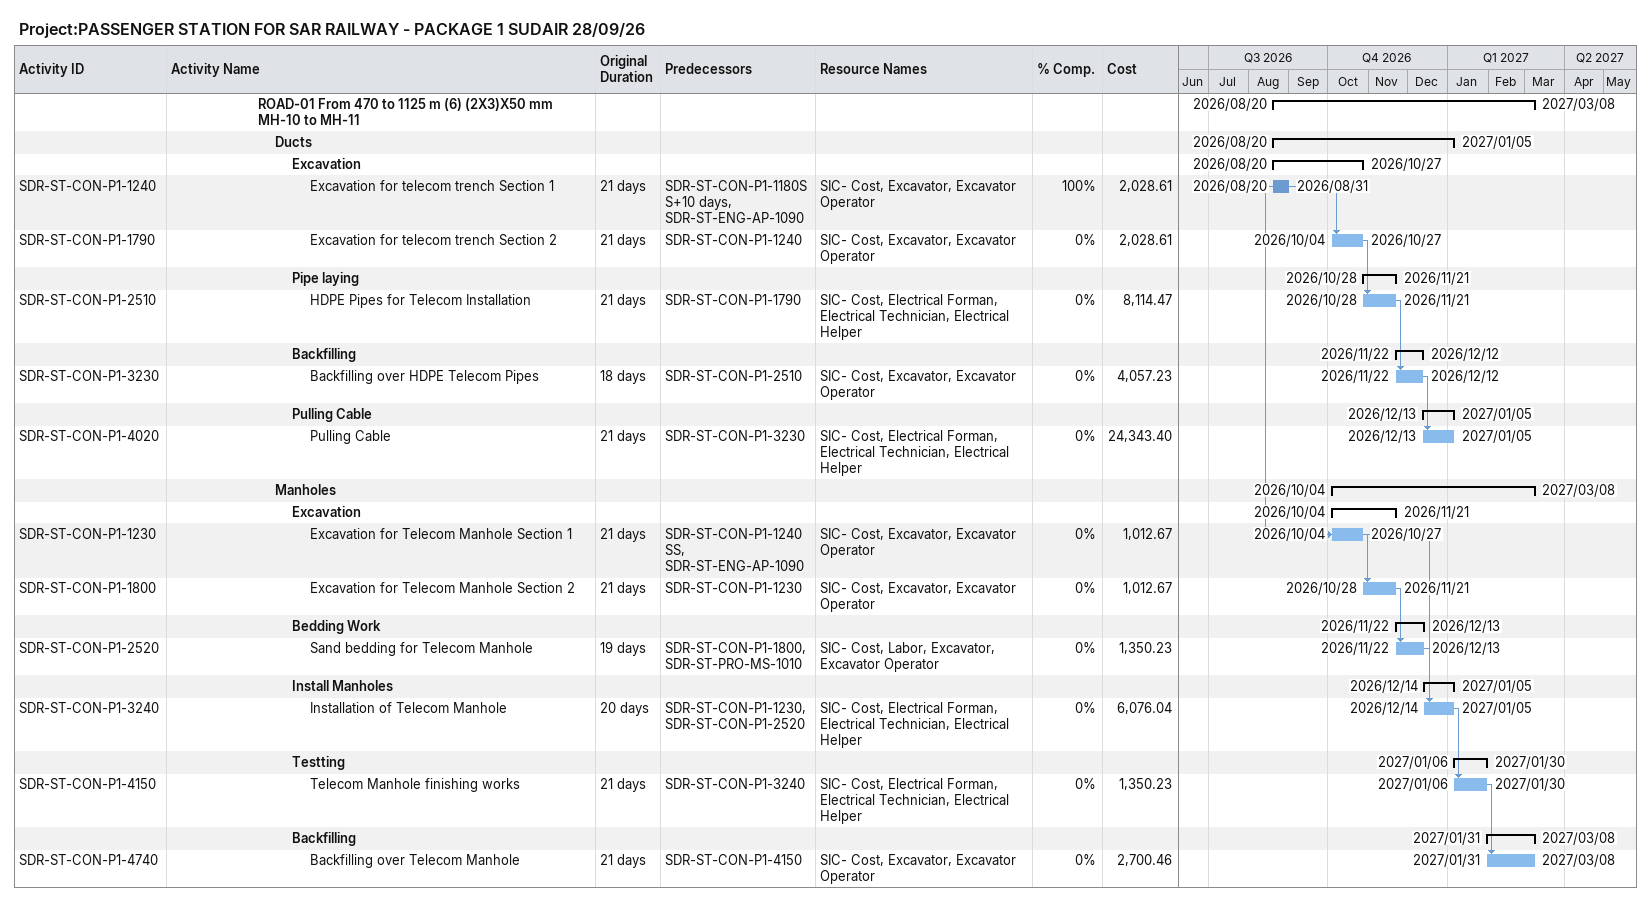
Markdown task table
Project:PASSENGER STATION FOR SAR RAILWAY - PACKAGE 1 SUDAIR 28/09/26

| ID | Level | Task | Original duration | Start | Finish | Predecessors | Resources | % complete | Cost |
|---|---|---|---|---|---|---|---|---|---|
|  | 6 | **ROAD-01 From 470 to 1125 m (6) (2X3)X50 mm MH-10 to MH-11** |  | 2026-08-20 | 2027-03-08 |  |  |  |  |
|  | 7 | **Ducts** |  | 2026-08-20 | 2027-01-05 |  |  |  |  |
|  | 8 | **Excavation** |  | 2026-08-20 | 2026-10-27 |  |  |  |  |
| SDR-ST-CON-P1-1240 | 9 | Excavation for telecom trench Section 1 | 21d | 2026-08-20 | 2026-08-31 | SDR-ST-CON-P1-1180SS+10d, SDR-ST-ENG-AP-1090 | SIC- Cost, Excavator, Excavator Operator | 100 | 2028.61 |
| SDR-ST-CON-P1-1790 | 9 | Excavation for telecom trench Section 2 | 21d | 2026-10-04 | 2026-10-27 | SDR-ST-CON-P1-1240 | SIC- Cost, Excavator, Excavator Operator | 0 | 2028.61 |
|  | 8 | **Pipe laying** |  | 2026-10-28 | 2026-11-21 |  |  |  |  |
| SDR-ST-CON-P1-2510 | 9 | HDPE Pipes for Telecom Installation | 21d | 2026-10-28 | 2026-11-21 | SDR-ST-CON-P1-1790 | SIC- Cost, Electrical Forman, Electrical Technician, Electrical Helper | 0 | 8114.47 |
|  | 8 | **Backfilling** |  | 2026-11-22 | 2026-12-12 |  |  |  |  |
| SDR-ST-CON-P1-3230 | 9 | Backfilling over HDPE Telecom Pipes | 18d | 2026-11-22 | 2026-12-12 | SDR-ST-CON-P1-2510 | SIC- Cost, Excavator, Excavator Operator | 0 | 4057.23 |
|  | 8 | **Pulling Cable** |  | 2026-12-13 | 2027-01-05 |  |  |  |  |
| SDR-ST-CON-P1-4020 | 9 | Pulling Cable | 21d | 2026-12-13 | 2027-01-05 | SDR-ST-CON-P1-3230 | SIC- Cost, Electrical Forman, Electrical Technician, Electrical Helper | 0 | 24343.40 |
|  | 7 | **Manholes** |  | 2026-10-04 | 2027-03-08 |  |  |  |  |
|  | 8 | **Excavation** |  | 2026-10-04 | 2026-11-21 |  |  |  |  |
| SDR-ST-CON-P1-1230 | 9 | Excavation for Telecom Manhole Section 1 | 21d | 2026-10-04 | 2026-10-27 | SDR-ST-CON-P1-1240SS, SDR-ST-ENG-AP-1090 | SIC- Cost, Excavator, Excavator Operator | 0 | 1012.67 |
| SDR-ST-CON-P1-1800 | 9 | Excavation for Telecom Manhole Section 2 | 21d | 2026-10-28 | 2026-11-21 | SDR-ST-CON-P1-1230 | SIC- Cost, Excavator, Excavator Operator | 0 | 1012.67 |
|  | 8 | **Bedding Work** |  | 2026-11-22 | 2026-12-13 |  |  |  |  |
| SDR-ST-CON-P1-2520 | 9 | Sand bedding for Telecom Manhole | 19d | 2026-11-22 | 2026-12-13 | SDR-ST-CON-P1-1800, SDR-ST-PRO-MS-1010 | SIC- Cost, Labor, Excavator, Excavator Operator | 0 | 1350.23 |
|  | 8 | **Install Manholes** |  | 2026-12-14 | 2027-01-05 |  |  |  |  |
| SDR-ST-CON-P1-3240 | 9 | Installation of Telecom Manhole | 20d | 2026-12-14 | 2027-01-05 | SDR-ST-CON-P1-1230, SDR-ST-CON-P1-2520 | SIC- Cost, Electrical Forman, Electrical Technician, Electrical Helper | 0 | 6076.04 |
|  | 8 | **Testting** |  | 2027-01-06 | 2027-01-30 |  |  |  |  |
| SDR-ST-CON-P1-4150 | 9 | Telecom Manhole finishing works | 21d | 2027-01-06 | 2027-01-30 | SDR-ST-CON-P1-3240 | SIC- Cost, Electrical Forman, Electrical Technician, Electrical Helper | 0 | 1350.23 |
|  | 8 | **Backfilling** |  | 2027-01-31 | 2027-03-08 |  |  |  |  |
| SDR-ST-CON-P1-4740 | 9 | Backfilling over Telecom Manhole | 21d | 2027-01-31 | 2027-03-08 | SDR-ST-CON-P1-4150 | SIC- Cost, Excavator, Excavator Operator | 0 | 2700.46 |
